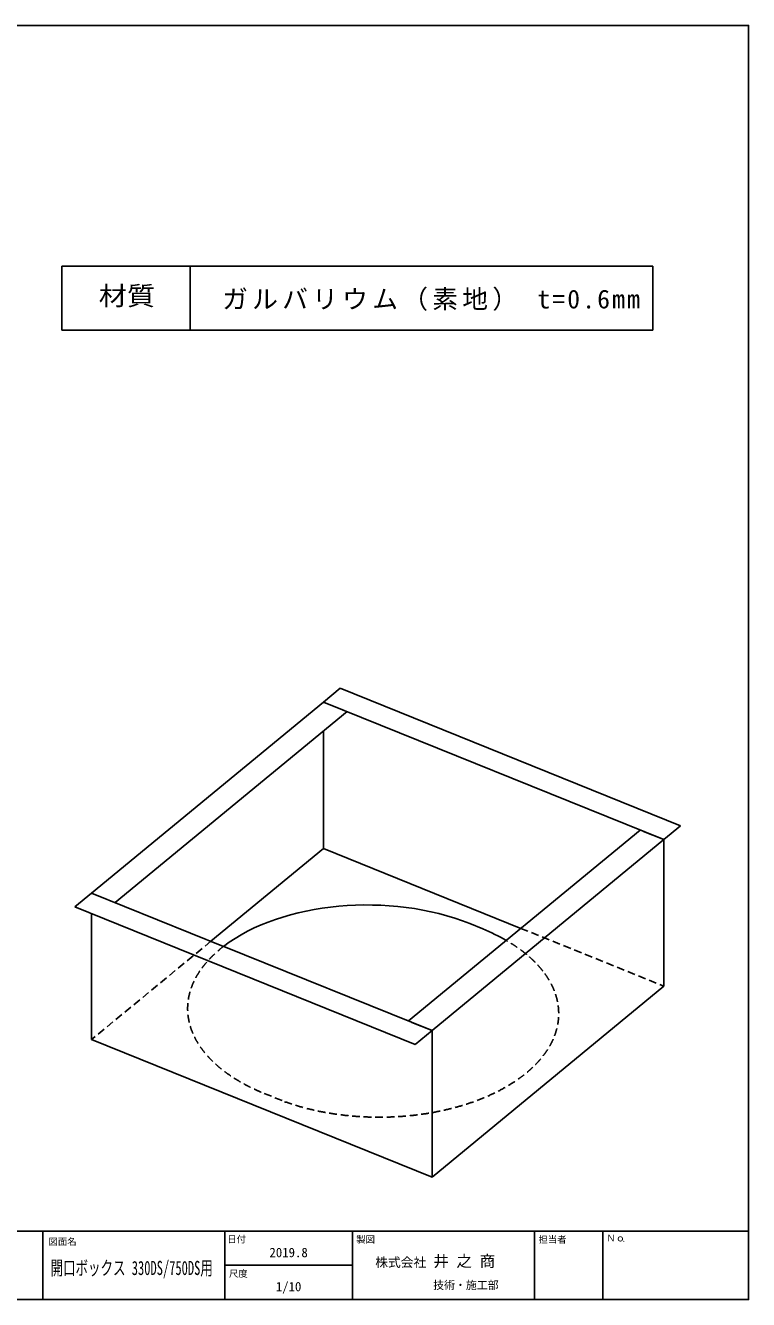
# Model space of a CAD drawing. Units: millimetres at full size, with parts at other scales. Extents: x -14200 to 14200, y -9940 to 9940.
# Drawn here: x 2924 to 14200, y -9940 to 9940 of the extents above; entities that cross this region are included whole.
import ezdxf
from ezdxf.enums import TextEntityAlignment as Align

# ---------------------------------------------------------------- set-up
doc = ezdxf.new("R2010")
doc.units = ezdxf.units.MM
doc.header["$LTSCALE"] = 100
doc.linetypes.add('DASHED1', pattern=[1.8, 1.2, -0.6])
for name, color, linetype in [('0-0_0', 7, 'Continuous'), ('1-0', 7, 'Continuous'), ('1-8', 7, 'Continuous')]:
    doc.layers.add(name, color=color, linetype=linetype)
doc.styles.add('ＭＳ ゴシック', font='')
doc.styles.get('ＭＳ ゴシック').set_extended_font_data('MS Gothic')

msp = doc.modelspace()

# ---------------------------------------------------------------- linework, layer by layer
at = {"layer": '0-0_0'}
for p, q in [((-14200, -8873.5), (14200, -8873.5)), ((3194.7, -8873.5), (3194.7, -9938.5)), ((6034.7, -8873.5), (6034.7, -9938.5)), ((8022.7, -8873.5), (8022.7, -9938.5)), ((10862.7, -8873.5), (10862.7, -9938.5)), ((11927.7, -8873.5), (11927.7, -9938.5)), ((6034.7, -9406), (8022.7, -9406))]:
    msp.add_line(p, q, dxfattribs=at)
msp.add_lwpolyline([(-14200, -9940), (14200, -9940), (14200, 9940), (-14200, 9940)], close=True, dxfattribs=at)
at = {"layer": '1-0'}
for p, q in [((7833.2, -400.2), (7569.8, -617.3)), ((7833.2, -400.2), (13141.3, -2546.1)), ((7569.8, -617.3), (3956.2, -3596.9)), ((7939, -766.6), (4325.4, -3746.1)), ((7569.8, -617.3), (12878, -2763.3)), ((7569.8, -617.3), (7886.2, -745.3)), ((13141.3, -2546.1), (12878, -2763.3)), ((12508.8, -2614), (8895.2, -5593.6)), ((12878, -2763.3), (9264.4, -5742.9)), ((12561.6, -2635.3), (12878, -2763.3)), ((12878, -2763.3), (12878, -5049.8)), ((7569.8, -2903.6), (5816.7, -4349)), ((3956.2, -3596.9), (3692.9, -3814)), ((3692.9, -3814), (9001.1, -5960)), ((3956.2, -3920.5), (3956.2, -5883.1)), ((10055.2, -4158.2), (9854.8, -4074.1)), ((6014.6, -4429), (6014.6, -4429)), ((6018, -4430.4), (9264.4, -5742.8)), ((12878, -5049.5), (9264.4, -8029)), ((8947.9, -5614.9), (9264.4, -5742.9)), ((9264.4, -5742.8), (9001.1, -5960)), ((9264.4, -5742.8), (9264.4, -8029)), ((3956.2, -5883.1), (9264.4, -8029))]:
    msp.add_line(p, q, dxfattribs=at)
at = {"layer": '1-0', "linetype": 'DASHED1'}
for p, q in [((10648.3, -4148.1), (12878, -5049.5)), ((5816.7, -4349), (3956.2, -5883.1)), ((6647.2, -6724.3), (6965.3, -6852.9))]:
    msp.add_line(p, q, dxfattribs=at)
at = {"layer": '1-0'}
for points in [[(7569.8, -1071), (7569.8, -2903.6), (10648.3, -4148.1)], [(3956.2, -3596.9), (6014.6, -4429), (6014.6, -4429), (6014.7, -4429.1), (6018, -4430.4)]]:
    msp.add_lwpolyline(points, dxfattribs=at)
for centre, start_param, end_param in [((8253.2, -5400.1), 0.9618428, 2.497244), ((8439.9, -5478.7), 0.7850655, 0.9559017)]:
    msp.add_ellipse(centre, major_axis=(2800, 0), ratio=0.57735, start_param=start_param, end_param=end_param, dxfattribs=at)
at = {"layer": '1-0', "linetype": 'DASHED1'}
for centre, start_param, end_param in [((8439.9, -5478.7), 4.1577304, 7.0682508), ((8253.2, -5400.1), 2.4972469, 4.1015237)]:
    msp.add_ellipse(centre, major_axis=(2800, 0), ratio=0.57735, start_param=start_param, end_param=end_param, dxfattribs=at)
at = {"layer": '1-8'}
for p, q in [((3492.2, 6186.2), (3492.2, 5186.2)), ((3492.2, 6186.2), (12705.5, 6186.2)), ((5492.2, 6186.2), (5492.2, 5186.2)), ((12705.5, 6186.2), (12705.5, 5186.2)), ((3492.2, 5186.2), (12705.5, 5186.2))]:
    msp.add_line(p, q, dxfattribs=at)

# ---------------------------------------------------------------- texts
at = {"layer": '0-0_0', "style": 'ＭＳ ゴシック'}
for s, height, p in [('日付', 104.1, (6071.4, -9082.2)), ('製図', 104.1, (8083.4, -9086.3)), ('担当者', 104.1, (10924.8, -9086.3)), ('Ｎｏ', 104.1, (11982.9, -9065.1)), ('図面名', 104.1, (3283.4, -9120.4)), ('2019.8', 146.6, (6728.7, -9323.5)), ('.', 88.4, (12224, -9065.1)), ('株式会社', 145.7, (8379, -9475.7)), ('井 之 商', 177, (9284.4, -9482.4)), ('尺度', 104.1, (6098.1, -9618.8)), ('1/10', 145.7, (6829.9, -9855.4)), ('技術・施工部', 124.9, (9281.5, -9815.8))]:
    msp.add_text(s, height=height, dxfattribs=at).set_placement(p, align=Align.BOTTOM_LEFT)
at = {"layer": '0-0_0', "style": 'ＭＳ ゴシック', "width": 0.65}
msp.add_text('開口ボックス 330DS/750DS用', height=219.9, dxfattribs=at).set_placement((3314.7, -9623.5), align=Align.BOTTOM_LEFT)
at = {"layer": '1-8', "style": 'ＭＳ ゴシック', "width": 1.1}
msp.add_text('材質', height=293.3, dxfattribs=at).set_placement((4067.2, 5486.2), align=Align.BOTTOM_LEFT)
at = {"layer": '1-8', "insert": (5992.2, 5486.2), "char_height": 293.3, "attachment_point": 7, "style": 'ＭＳ ゴシック'}
msp.add_mtext('\\T1.17;ガルバリウム（素地）\\~t=0.6mm', dxfattribs=at)

doc.saveas('drawing.dxf')
